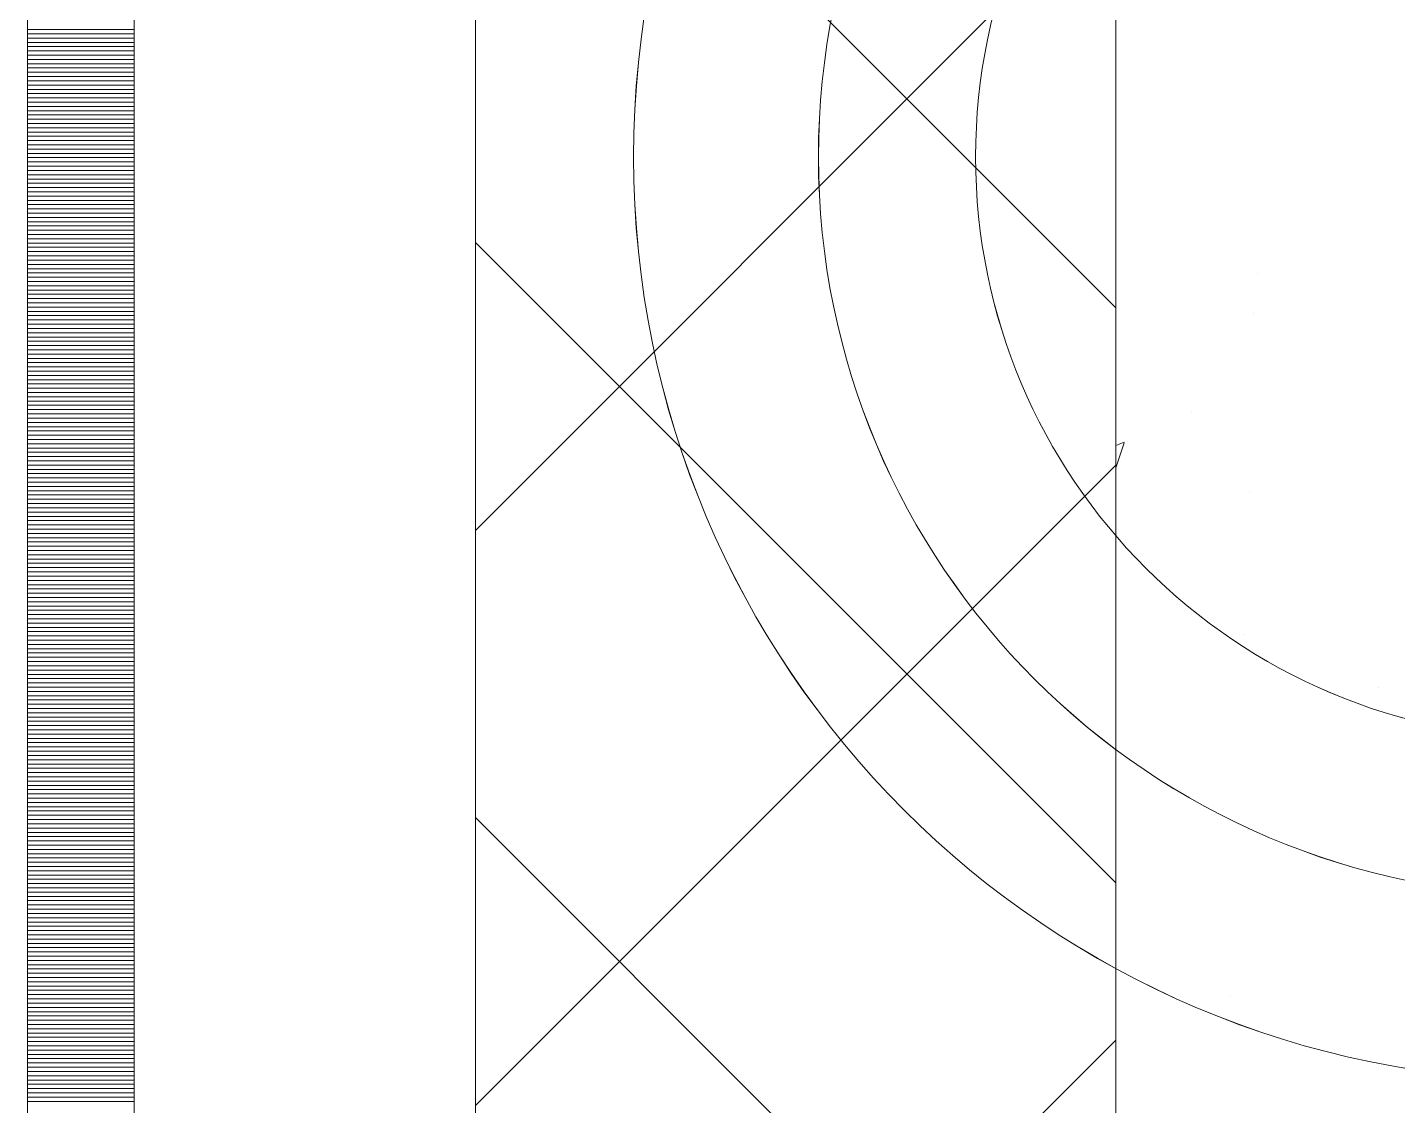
# Model space of a CAD drawing. Header units: millimetres. Extents: x 470010 to 1231400, y -134005 to 421770.
# Drawn here: x 672518.6 to 672839.6, y -58791.5 to -58539 of the extents above; entities that cross this region are included whole.
import ezdxf
from ezdxf.enums import TextEntityAlignment as Align

# ---------------------------------------------------------------- set-up
doc = ezdxf.new("R2010")
doc.units = ezdxf.units.MM
doc.linetypes.add('DASHED', pattern=[19.05, 12.7, -6.35])
doc.layers.get('Defpoints').update_dxf_attribs({"color": 140})
doc.layers.add('АР_Делит', color=120, linetype='Continuous', lineweight=0, plot=False)
for name, color, linetype, lineweight in [('АР_Стены ПЕНОблок', 52, 'Continuous', 20), ('АР_Тонкая', 254, 'Continuous', 5), ('АР_Утеплитель', 31, 'Continuous', 0), ('АР_Штриховка', 8, 'Continuous', 0)]:
    doc.layers.add(name, color=color, linetype=linetype, lineweight=lineweight)
doc.layers.add('РД_Оси_100', color=7, linetype='Continuous', lineweight=0, true_color=0x525252)
doc.styles.add('style1', font='ARIALN.TTF')

# ---------------------------------------------------------------- blocks, each defined once
blk = doc.blocks.new('СОШ_2200_АР_ОСИ_М100_28.05.24')
at = {"layer": 'АР_Делит', "color": 251, "linetype": 'DASHED', "true_color": 0x636466}
blk.add_lwpolyline([(114955, 135155), (114955, -355), (93595.036, -355), (93595.036, 13855), (94145, 13855), (94145, 68320), (66055, 68320), (66055, 13857.73), (83455, 13857.73), (83455, -355), (45245, -355), (45245, 13145), (44695, 13145), (44695, 26755), (45245, 26755), (45245, 68320), (20455, 68320), (20455, 26755), (27955, 26755), (27955, 13145), (-355, 13145), (-355, 100855)], dxfattribs=at)
blk = doc.blocks.new('A$C9108343f')
at = {"layer": 'АР_Делит', "color": 18, "true_color": 0x000000}
for radius in [216.34, 173.04, 136.21]:
    blk.add_circle((7158.34, 41796.92), radius, dxfattribs=at)
at = {"layer": 'АР_Стены ПЕНОблок', "color": 18, "linetype": 'Continuous', "lineweight": 20, "true_color": 0x000000}
blk.add_line((7054.96, 97555), (7054.96, 21355), dxfattribs=at)
at = {"layer": 'АР_Тонкая', "color": 18, "linetype": 'Continuous', "lineweight": 5, "true_color": 0x000000}
for p, q in [((6799.96, 97555), (6799.96, 21355)), ((6824.96, 97555), (6824.96, 21355)), ((6824.96, 21355), (6824.96, 97555)), ((6904.96, 21355), (6904.96, 97555))]:
    blk.add_line(p, q, dxfattribs=at)
at = {"layer": 'АР_Утеплитель', "color": 18, "linetype": 'Continuous', "lineweight": 0, "true_color": 0x000000}
for p, q in [((6904.96, 97555), (6904.96, 21355)), ((7054.96, 21355), (7054.96, 97555))]:
    blk.add_line(p, q, dxfattribs=at)
at = {"layer": 'АР_Штриховка', "color": 18, "linetype": 'Continuous', "lineweight": 0, "true_color": 0x000000}
for p, q in [((7054.96, 41761.61), (6904.96, 41911.61)), ((6904.96, 41709.47), (7054.96, 41859.47)), ((6799.96, 41826.75), (6824.96, 41826.75)), ((6799.96, 41825.75), (6824.96, 41825.75)), ((6799.96, 41824.75), (6824.96, 41824.75)), ((6799.96, 41823.75), (6824.96, 41823.75)), ((6799.96, 41822.75), (6824.96, 41822.75)), ((6799.96, 41821.75), (6824.96, 41821.75)), ((6799.96, 41820.75), (6824.96, 41820.75)), ((6799.96, 41819.75), (6824.96, 41819.75)), ((6799.96, 41818.75), (6824.96, 41818.75)), ((6799.96, 41817.75), (6824.96, 41817.75)), ((6799.96, 41816.75), (6824.96, 41816.75)), ((6799.96, 41815.75), (6824.96, 41815.75)), ((6799.96, 41814.75), (6824.96, 41814.75)), ((6799.96, 41813.75), (6824.96, 41813.75)), ((6799.96, 41812.75), (6824.96, 41812.75)), ((6799.96, 41811.75), (6824.96, 41811.75)), ((6799.96, 41810.75), (6824.96, 41810.75)), ((6799.96, 41809.75), (6824.96, 41809.75)), ((6799.96, 41808.75), (6824.96, 41808.75)), ((6799.96, 41807.75), (6824.96, 41807.75)), ((6799.96, 41806.75), (6824.96, 41806.75)), ((6799.96, 41805.75), (6824.96, 41805.75)), ((6799.96, 41804.75), (6824.96, 41804.75)), ((6799.96, 41803.75), (6824.96, 41803.75)), ((6799.96, 41802.75), (6824.96, 41802.75)), ((6799.96, 41801.75), (6824.96, 41801.75)), ((6799.96, 41800.75), (6824.96, 41800.75)), ((6799.96, 41799.75), (6824.96, 41799.75)), ((6799.96, 41798.75), (6824.96, 41798.75)), ((6799.96, 41797.75), (6824.96, 41797.75)), ((6799.96, 41796.75), (6824.96, 41796.75)), ((6799.96, 41795.75), (6824.96, 41795.75)), ((6799.96, 41794.75), (6824.96, 41794.75)), ((6799.96, 41793.75), (6824.96, 41793.75)), ((6799.96, 41792.75), (6824.96, 41792.75)), ((6799.96, 41791.75), (6824.96, 41791.75)), ((6799.96, 41790.75), (6824.96, 41790.75)), ((6799.96, 41789.75), (6824.96, 41789.75)), ((6799.96, 41788.75), (6824.96, 41788.75)), ((6799.96, 41787.75), (6824.96, 41787.75)), ((6799.96, 41786.75), (6824.96, 41786.75)), ((6799.96, 41785.75), (6824.96, 41785.75)), ((6799.96, 41784.75), (6824.96, 41784.75)), ((6799.96, 41783.75), (6824.96, 41783.75)), ((6799.96, 41782.75), (6824.96, 41782.75)), ((6799.96, 41781.75), (6824.96, 41781.75)), ((6799.96, 41780.75), (6824.96, 41780.75)), ((6799.96, 41779.75), (6824.96, 41779.75)), ((6799.96, 41778.75), (6824.96, 41778.75)), ((6799.96, 41777.75), (6824.96, 41777.75)), ((6799.96, 41776.75), (6824.96, 41776.75)), ((6799.96, 41775.75), (6824.96, 41775.75)), ((6799.96, 41774.75), (6824.96, 41774.75)), ((7054.96, 41626.91), (6904.96, 41776.91)), ((6799.96, 41773.75), (6824.96, 41773.75)), ((6799.96, 41772.75), (6824.96, 41772.75)), ((6799.96, 41771.75), (6824.96, 41771.75)), ((6799.96, 41770.75), (6824.96, 41770.75)), ((6799.96, 41769.75), (6824.96, 41769.75)), ((6799.96, 41768.75), (6824.96, 41768.75)), ((7088.1, 41769.63), (7088.1, 41769.63)), ((6799.96, 41767.75), (6824.96, 41767.75)), ((6799.96, 41766.75), (6824.96, 41766.75)), ((6799.96, 41765.75), (6824.96, 41765.75)), ((6799.96, 41764.75), (6824.96, 41764.75)), ((6799.96, 41763.75), (6824.96, 41763.75)), ((6799.96, 41762.75), (6824.96, 41762.75)), ((6799.96, 41761.75), (6824.96, 41761.75)), ((6799.96, 41760.75), (6824.96, 41760.75)), ((6799.96, 41759.75), (6824.96, 41759.75)), ((6799.96, 41758.75), (6824.96, 41758.75)), ((7087.22, 41760.19), (7087.22, 41760.19)), ((6799.96, 41757.75), (6824.96, 41757.75)), ((6799.96, 41756.75), (6824.96, 41756.75)), ((6799.96, 41755.75), (6824.96, 41755.75)), ((6799.96, 41754.75), (6824.96, 41754.75)), ((6799.96, 41753.75), (6824.96, 41753.75)), ((6799.96, 41752.75), (6824.96, 41752.75)), ((6799.96, 41751.75), (6824.96, 41751.75)), ((6799.96, 41750.75), (6824.96, 41750.75)), ((6799.96, 41749.75), (6824.96, 41749.75)), ((6799.96, 41748.75), (6824.96, 41748.75)), ((6799.96, 41747.75), (6824.96, 41747.75)), ((6799.96, 41746.75), (6824.96, 41746.75)), ((6799.96, 41745.75), (6824.96, 41745.75)), ((6799.96, 41744.75), (6824.96, 41744.75)), ((6799.96, 41743.75), (6824.96, 41743.75)), ((6799.96, 41742.75), (6824.96, 41742.75)), ((6799.96, 41741.75), (6824.96, 41741.75)), ((6799.96, 41740.75), (6824.96, 41740.75)), ((6799.96, 41739.75), (6824.96, 41739.75)), ((6799.96, 41738.75), (6824.96, 41738.75)), ((6799.96, 41737.75), (6824.96, 41737.75)), ((6799.96, 41736.75), (6824.96, 41736.75)), ((7072.71, 41737.36), (7072.71, 41737.36)), ((6799.96, 41735.75), (6824.96, 41735.75)), ((6799.96, 41734.75), (6824.96, 41734.75)), ((6799.96, 41733.75), (6824.96, 41733.75)), ((6799.96, 41732.75), (6824.96, 41732.75)), ((6799.96, 41731.75), (6824.96, 41731.75)), ((6799.96, 41730.75), (6824.96, 41730.75)), ((6799.96, 41729.75), (6824.96, 41729.75)), ((7054.96, 41729.33), (7056.97, 41730.1)), ((7054.96, 41724.12), (7056.92, 41729.96)), ((6799.96, 41728.75), (6824.96, 41728.75)), ((6799.96, 41727.75), (6824.96, 41727.75)), ((6799.96, 41726.75), (6824.96, 41726.75)), ((6799.96, 41725.75), (6824.96, 41725.75)), ((6799.96, 41724.75), (6824.96, 41724.75)), ((6799.96, 41723.75), (6824.96, 41723.75)), ((6904.96, 41574.77), (7054.96, 41724.77)), ((6799.96, 41722.75), (6824.96, 41722.75)), ((6799.96, 41721.75), (6824.96, 41721.75)), ((6799.96, 41720.75), (6824.96, 41720.75)), ((6799.96, 41719.75), (6824.96, 41719.75)), ((6799.96, 41718.75), (6824.96, 41718.75)), ((6799.96, 41717.75), (6824.96, 41717.75)), ((7086.41, 41718.35), (7086.41, 41718.35)), ((6799.96, 41716.75), (6824.96, 41716.75)), ((6799.96, 41715.75), (6824.96, 41715.75)), ((6799.96, 41714.75), (6824.96, 41714.75)), ((6799.96, 41713.75), (6824.96, 41713.75)), ((6799.96, 41712.75), (6824.96, 41712.75)), ((6799.96, 41711.75), (6824.96, 41711.75)), ((6799.96, 41710.75), (6824.96, 41710.75)), ((6799.96, 41709.75), (6824.96, 41709.75)), ((6799.96, 41708.75), (6824.96, 41708.75)), ((6799.96, 41707.75), (6824.96, 41707.75)), ((6799.96, 41706.75), (6824.96, 41706.75)), ((6799.96, 41705.75), (6824.96, 41705.75)), ((6799.96, 41704.75), (6824.96, 41704.75)), ((6799.96, 41703.75), (6824.96, 41703.75)), ((6799.96, 41702.75), (6824.96, 41702.75)), ((6799.96, 41701.75), (6824.96, 41701.75)), ((6799.96, 41700.75), (6824.96, 41700.75)), ((6799.96, 41699.75), (6824.96, 41699.75)), ((6799.96, 41698.75), (6824.96, 41698.75)), ((6799.96, 41697.75), (6824.96, 41697.75)), ((6799.96, 41696.75), (6824.96, 41696.75)), ((6799.96, 41695.75), (6824.96, 41695.75)), ((6799.96, 41694.75), (6824.96, 41694.75)), ((6799.96, 41693.75), (6824.96, 41693.75)), ((6799.96, 41692.75), (6824.96, 41692.75)), ((6799.96, 41691.75), (6824.96, 41691.75)), ((6799.96, 41690.75), (6824.96, 41690.75)), ((6799.96, 41689.75), (6824.96, 41689.75)), ((6799.96, 41688.75), (6824.96, 41688.75)), ((6799.96, 41687.75), (6824.96, 41687.75)), ((6799.96, 41686.75), (6824.96, 41686.75)), ((6799.96, 41685.75), (6824.96, 41685.75)), ((6799.96, 41684.75), (6824.96, 41684.75)), ((7085.01, 41685.08), (7085.01, 41685.08)), ((6799.96, 41683.75), (6824.96, 41683.75)), ((6799.96, 41682.75), (6824.96, 41682.75)), ((6799.96, 41681.75), (6824.96, 41681.75)), ((6799.96, 41680.75), (6824.96, 41680.75)), ((6799.96, 41679.75), (6824.96, 41679.75)), ((6799.96, 41678.75), (6824.96, 41678.75)), ((6799.96, 41677.75), (6824.96, 41677.75)), ((6799.96, 41676.75), (6824.96, 41676.75)), ((6799.96, 41675.75), (6824.96, 41675.75)), ((6799.96, 41674.75), (6824.96, 41674.75)), ((6799.96, 41673.75), (6824.96, 41673.75)), ((6799.96, 41672.75), (6824.96, 41672.75)), ((7116.6, 41672.67), (7116.6, 41672.67)), ((6799.96, 41671.75), (6824.96, 41671.75)), ((6799.96, 41670.75), (6824.96, 41670.75)), ((6799.96, 41669.75), (6824.96, 41669.75)), ((6799.96, 41668.75), (6824.96, 41668.75)), ((6799.96, 41667.75), (6824.96, 41667.75)), ((6799.96, 41666.75), (6824.96, 41666.75)), ((6799.96, 41665.75), (6824.96, 41665.75)), ((6799.96, 41664.75), (6824.96, 41664.75)), ((6799.96, 41663.75), (6824.96, 41663.75)), ((6799.96, 41662.75), (6824.96, 41662.75)), ((6799.96, 41661.75), (6824.96, 41661.75)), ((6799.96, 41660.75), (6824.96, 41660.75)), ((6799.96, 41659.75), (6824.96, 41659.75)), ((6799.96, 41658.75), (6824.96, 41658.75)), ((6799.96, 41657.75), (6824.96, 41657.75)), ((6799.96, 41656.75), (6824.96, 41656.75)), ((6799.96, 41655.75), (6824.96, 41655.75)), ((6799.96, 41654.75), (6824.96, 41654.75)), ((6799.96, 41653.75), (6824.96, 41653.75)), ((6799.96, 41652.75), (6824.96, 41652.75)), ((6799.96, 41651.75), (6824.96, 41651.75)), ((6799.96, 41650.75), (6824.96, 41650.75)), ((6799.96, 41649.75), (6824.96, 41649.75)), ((6799.96, 41648.75), (6824.96, 41648.75)), ((6799.96, 41647.75), (6824.96, 41647.75)), ((6799.96, 41646.75), (6824.96, 41646.75)), ((6799.96, 41645.75), (6824.96, 41645.75)), ((6799.96, 41644.75), (6824.96, 41644.75)), ((6799.96, 41643.75), (6824.96, 41643.75)), ((6799.96, 41642.75), (6824.96, 41642.75)), ((6799.96, 41641.75), (6824.96, 41641.75)), ((6799.96, 41640.75), (6824.96, 41640.75)), ((7054.96, 41492.2), (6904.96, 41642.2)), ((6799.96, 41639.75), (6824.96, 41639.75)), ((6799.96, 41638.75), (6824.96, 41638.75)), ((6799.96, 41637.75), (6824.96, 41637.75)), ((6799.96, 41636.75), (6824.96, 41636.75)), ((6799.96, 41635.75), (6824.96, 41635.75)), ((6799.96, 41634.75), (6824.96, 41634.75)), ((6799.96, 41633.75), (6824.96, 41633.75)), ((6799.96, 41632.75), (6824.96, 41632.75)), ((6799.96, 41631.75), (6824.96, 41631.75)), ((6799.96, 41630.75), (6824.96, 41630.75)), ((6799.96, 41629.75), (6824.96, 41629.75)), ((6799.96, 41628.75), (6824.96, 41628.75)), ((6799.96, 41627.75), (6824.96, 41627.75)), ((6799.96, 41626.75), (6824.96, 41626.75)), ((6799.96, 41625.75), (6824.96, 41625.75)), ((6799.96, 41624.75), (6824.96, 41624.75)), ((6799.96, 41623.75), (6824.96, 41623.75)), ((6799.96, 41622.75), (6824.96, 41622.75)), ((6799.96, 41621.75), (6824.96, 41621.75)), ((6799.96, 41620.75), (6824.96, 41620.75)), ((6799.96, 41619.75), (6824.96, 41619.75)), ((6799.96, 41618.75), (6824.96, 41618.75)), ((6799.96, 41617.75), (6824.96, 41617.75)), ((6799.96, 41616.75), (6824.96, 41616.75)), ((6799.96, 41615.75), (6824.96, 41615.75)), ((6799.96, 41614.75), (6824.96, 41614.75)), ((6799.96, 41613.75), (6824.96, 41613.75)), ((6799.96, 41612.75), (6824.96, 41612.75)), ((6799.96, 41611.75), (6824.96, 41611.75)), ((6799.96, 41610.75), (6824.96, 41610.75)), ((6799.96, 41609.75), (6824.96, 41609.75)), ((6799.96, 41608.75), (6824.96, 41608.75)), ((6799.96, 41607.75), (6824.96, 41607.75)), ((6799.96, 41606.75), (6824.96, 41606.75)), ((6799.96, 41605.75), (6824.96, 41605.75)), ((6799.96, 41604.75), (6824.96, 41604.75)), ((6799.96, 41603.75), (6824.96, 41603.75)), ((6799.96, 41602.75), (6824.96, 41602.75)), ((6799.96, 41601.75), (6824.96, 41601.75)), ((6799.96, 41600.75), (6824.96, 41600.75)), ((6799.96, 41599.75), (6824.96, 41599.75)), ((6799.96, 41598.75), (6824.96, 41598.75)), ((7081.92, 41600.52), (7081.92, 41600.52)), ((6799.96, 41597.75), (6824.96, 41597.75)), ((6799.96, 41596.75), (6824.96, 41596.75)), ((6799.96, 41595.75), (6824.96, 41595.75)), ((6799.96, 41594.75), (6824.96, 41594.75)), ((6799.96, 41593.75), (6824.96, 41593.75)), ((6799.96, 41592.75), (6824.96, 41592.75)), ((6799.96, 41591.75), (6824.96, 41591.75)), ((6799.96, 41590.75), (6824.96, 41590.75)), ((6799.96, 41589.75), (6824.96, 41589.75)), ((6799.96, 41588.75), (6824.96, 41588.75)), ((6904.96, 41440.07), (7054.96, 41590.07)), ((6799.96, 41587.75), (6824.96, 41587.75)), ((6799.96, 41586.75), (6824.96, 41586.75)), ((6799.96, 41585.75), (6824.96, 41585.75)), ((6799.96, 41584.75), (6824.96, 41584.75)), ((6799.96, 41583.75), (6824.96, 41583.75)), ((6799.96, 41582.75), (6824.96, 41582.75)), ((6799.96, 41581.75), (6824.96, 41581.75)), ((6799.96, 41580.75), (6824.96, 41580.75)), ((6799.96, 41579.75), (6824.96, 41579.75)), ((6799.96, 41578.75), (6824.96, 41578.75)), ((6799.96, 41577.75), (6824.96, 41577.75)), ((6799.96, 41576.75), (6824.96, 41576.75)), ((6799.96, 41575.75), (6824.96, 41575.75))]:
    blk.add_line(p, q, dxfattribs=at)
at = {"layer": 'РД_Оси_100'}
blk.add_blockref('СОШ_2200_АР_ОСИ_М100_28.05.24', (7154.96, 6755), dxfattribs=at)
at = {"layer": 'Defpoints', "color": 18, "true_color": 0x000000, "style": 'style1'}
for p in [(143949.34, 316089.12), (143974.98, 281639.5), (143890.4, 273244.71), (143839.99, 264276.81), (143967.75, 254892.38), (12251.96, 104178.14), (12382.58, 96023.14)]:
    blk.add_attdef('АР-ПОМЕЩЕНИЕ:НАИМЕНОВАНИЕ', text='', height=100, dxfattribs=at).set_placement(p, align=Align.MIDDLE)
at = {"layer": 'Defpoints', "color": 18, "true_color": 0x000000, "style": 'style1', "flags": 8}
for p in [(143951.3, 279099.09), (143848.34, 269251.11), (143875.33, 260094.25), (144049.74, 250824.7), (163419.28, 238153.36), (155897.46, 237965.97), (183037.2, 237965.97), (143342.94, 237876.19)]:
    blk.add_attdef('АР-ПОМЕЩЕНИЕ:НАИМЕНОВАНИЕ', text='', height=100, dxfattribs=at).set_placement(p, align=Align.MIDDLE)

msp = doc.modelspace()

# ---------------------------------------------------------------- linework, layer by layer
at = {"layer": 'АР_Делит', "color": 18, "true_color": 0x000000}
for radius in [216.336, 173.036, 136.212]:
    msp.add_circle((672876.957, -58569.322), radius, dxfattribs=at)
at = {"layer": 'АР_Стены ПЕНОблок', "color": 18, "linetype": 'Continuous', "lineweight": 20, "true_color": 0x000000}
msp.add_line((672773.57, -2811.242), (672773.57, -79011.242), dxfattribs=at)
at = {"layer": 'АР_Тонкая', "color": 18, "linetype": 'Continuous', "lineweight": 5, "true_color": 0x000000}
for p, q in [((672518.57, -2811.242), (672518.57, -79011.242)), ((672543.57, -2811.242), (672543.57, -79011.242)), ((672543.57, -79011.242), (672543.57, -2811.242)), ((672623.57, -79011.242), (672623.57, -2811.242))]:
    msp.add_line(p, q, dxfattribs=at)
at = {"layer": 'АР_Утеплитель', "color": 18, "linetype": 'Continuous', "lineweight": 0, "true_color": 0x000000}
for p, q in [((672623.57, -2811.242), (672623.57, -79011.242)), ((672773.57, -79011.242), (672773.57, -2811.242))]:
    msp.add_line(p, q, dxfattribs=at)
at = {"layer": 'АР_Штриховка', "color": 18, "linetype": 'Continuous', "lineweight": 0, "true_color": 0x000000}
for p, q in [((672773.57, -58604.632), (672623.57, -58454.632)), ((672623.57, -58656.769), (672773.57, -58506.769)), ((672518.57, -58539.492), (672543.57, -58539.492)), ((672518.57, -58540.492), (672543.57, -58540.492)), ((672518.57, -58541.492), (672543.57, -58541.492)), ((672518.57, -58542.492), (672543.57, -58542.492)), ((672518.57, -58543.492), (672543.57, -58543.492)), ((672518.57, -58544.492), (672543.57, -58544.492)), ((672518.57, -58545.492), (672543.57, -58545.492)), ((672518.57, -58546.492), (672543.57, -58546.492)), ((672518.57, -58547.492), (672543.57, -58547.492)), ((672518.57, -58548.492), (672543.57, -58548.492)), ((672518.57, -58549.492), (672543.57, -58549.492)), ((672518.57, -58550.492), (672543.57, -58550.492)), ((672518.57, -58551.492), (672543.57, -58551.492)), ((672518.57, -58552.492), (672543.57, -58552.492)), ((672518.57, -58553.492), (672543.57, -58553.492)), ((672518.57, -58554.492), (672543.57, -58554.492)), ((672518.57, -58555.492), (672543.57, -58555.492)), ((672518.57, -58556.492), (672543.57, -58556.492)), ((672518.57, -58557.492), (672543.57, -58557.492)), ((672518.57, -58558.492), (672543.57, -58558.492)), ((672518.57, -58559.492), (672543.57, -58559.492)), ((672518.57, -58560.492), (672543.57, -58560.492)), ((672518.57, -58561.492), (672543.57, -58561.492)), ((672518.57, -58562.492), (672543.57, -58562.492)), ((672518.57, -58563.492), (672543.57, -58563.492)), ((672518.57, -58564.492), (672543.57, -58564.492)), ((672518.57, -58565.492), (672543.57, -58565.492)), ((672518.57, -58566.492), (672543.57, -58566.492)), ((672518.57, -58567.492), (672543.57, -58567.492)), ((672518.57, -58568.492), (672543.57, -58568.492)), ((672518.57, -58569.492), (672543.57, -58569.492)), ((672518.57, -58570.492), (672543.57, -58570.492)), ((672518.57, -58571.492), (672543.57, -58571.492)), ((672518.57, -58572.492), (672543.57, -58572.492)), ((672518.57, -58573.492), (672543.57, -58573.492)), ((672518.57, -58574.492), (672543.57, -58574.492)), ((672518.57, -58575.492), (672543.57, -58575.492)), ((672518.57, -58576.492), (672543.57, -58576.492)), ((672518.57, -58577.492), (672543.57, -58577.492)), ((672518.57, -58578.492), (672543.57, -58578.492)), ((672518.57, -58579.492), (672543.57, -58579.492)), ((672518.57, -58580.492), (672543.57, -58580.492)), ((672518.57, -58581.492), (672543.57, -58581.492)), ((672518.57, -58582.492), (672543.57, -58582.492)), ((672518.57, -58583.492), (672543.57, -58583.492)), ((672518.57, -58584.492), (672543.57, -58584.492)), ((672518.57, -58585.492), (672543.57, -58585.492)), ((672518.57, -58586.492), (672543.57, -58586.492)), ((672518.57, -58587.492), (672543.57, -58587.492)), ((672518.57, -58588.492), (672543.57, -58588.492)), ((672518.57, -58589.492), (672543.57, -58589.492)), ((672518.57, -58590.492), (672543.57, -58590.492)), ((672773.57, -58739.336), (672623.57, -58589.336)), ((672518.57, -58591.492), (672543.57, -58591.492)), ((672518.57, -58592.492), (672543.57, -58592.492)), ((672518.57, -58593.492), (672543.57, -58593.492)), ((672518.57, -58594.492), (672543.57, -58594.492)), ((672518.57, -58595.492), (672543.57, -58595.492)), ((672518.57, -58596.492), (672543.57, -58596.492)), ((672518.57, -58597.492), (672543.57, -58597.492)), ((672518.57, -58598.492), (672543.57, -58598.492)), ((672518.57, -58599.492), (672543.57, -58599.492)), ((672518.57, -58600.492), (672543.57, -58600.492)), ((672518.57, -58601.492), (672543.57, -58601.492)), ((672518.57, -58602.492), (672543.57, -58602.492)), ((672518.57, -58603.492), (672543.57, -58603.492)), ((672518.57, -58604.492), (672543.57, -58604.492)), ((672518.57, -58605.492), (672543.57, -58605.492)), ((672518.57, -58606.492), (672543.57, -58606.492)), ((672518.57, -58607.492), (672543.57, -58607.492)), ((672518.57, -58608.492), (672543.57, -58608.492)), ((672518.57, -58609.492), (672543.57, -58609.492)), ((672518.57, -58610.492), (672543.57, -58610.492)), ((672518.57, -58611.492), (672543.57, -58611.492)), ((672518.57, -58612.492), (672543.57, -58612.492)), ((672518.57, -58613.492), (672543.57, -58613.492)), ((672518.57, -58614.492), (672543.57, -58614.492)), ((672518.57, -58615.492), (672543.57, -58615.492)), ((672518.57, -58616.492), (672543.57, -58616.492)), ((672518.57, -58617.492), (672543.57, -58617.492)), ((672518.57, -58618.492), (672543.57, -58618.492)), ((672518.57, -58619.492), (672543.57, -58619.492)), ((672518.57, -58620.492), (672543.57, -58620.492)), ((672518.57, -58621.492), (672543.57, -58621.492)), ((672518.57, -58622.492), (672543.57, -58622.492)), ((672518.57, -58623.492), (672543.57, -58623.492)), ((672518.57, -58624.492), (672543.57, -58624.492)), ((672518.57, -58625.492), (672543.57, -58625.492)), ((672518.57, -58626.492), (672543.57, -58626.492)), ((672518.57, -58627.492), (672543.57, -58627.492)), ((672518.57, -58628.492), (672543.57, -58628.492)), ((672518.57, -58629.492), (672543.57, -58629.492)), ((672518.57, -58630.492), (672543.57, -58630.492)), ((672518.57, -58631.492), (672543.57, -58631.492)), ((672518.57, -58632.492), (672543.57, -58632.492)), ((672518.57, -58633.492), (672543.57, -58633.492)), ((672518.57, -58634.492), (672543.57, -58634.492)), ((672518.57, -58635.492), (672543.57, -58635.492)), ((672518.57, -58636.492), (672543.57, -58636.492)), ((672518.57, -58637.492), (672543.57, -58637.492)), ((672518.57, -58638.492), (672543.57, -58638.492)), ((672773.57, -58636.913), (672775.58, -58636.142)), ((672773.57, -58642.126), (672775.533, -58636.277)), ((672518.57, -58639.492), (672543.57, -58639.492)), ((672518.57, -58640.492), (672543.57, -58640.492)), ((672518.57, -58641.492), (672543.57, -58641.492)), ((672623.57, -58791.473), (672773.57, -58641.473)), ((672518.57, -58642.492), (672543.57, -58642.492)), ((672518.57, -58643.492), (672543.57, -58643.492)), ((672518.57, -58644.492), (672543.57, -58644.492)), ((672518.57, -58645.492), (672543.57, -58645.492)), ((672518.57, -58646.492), (672543.57, -58646.492)), ((672518.57, -58647.492), (672543.57, -58647.492)), ((672518.57, -58648.492), (672543.57, -58648.492)), ((672518.57, -58649.492), (672543.57, -58649.492)), ((672518.57, -58650.492), (672543.57, -58650.492)), ((672518.57, -58651.492), (672543.57, -58651.492)), ((672518.57, -58652.492), (672543.57, -58652.492)), ((672518.57, -58653.492), (672543.57, -58653.492)), ((672518.57, -58654.492), (672543.57, -58654.492)), ((672518.57, -58655.492), (672543.57, -58655.492)), ((672518.57, -58656.492), (672543.57, -58656.492)), ((672518.57, -58657.492), (672543.57, -58657.492)), ((672518.57, -58658.492), (672543.57, -58658.492)), ((672518.57, -58659.492), (672543.57, -58659.492)), ((672518.57, -58660.492), (672543.57, -58660.492)), ((672518.57, -58661.492), (672543.57, -58661.492)), ((672518.57, -58662.492), (672543.57, -58662.492)), ((672518.57, -58663.492), (672543.57, -58663.492)), ((672518.57, -58664.492), (672543.57, -58664.492)), ((672518.57, -58665.492), (672543.57, -58665.492)), ((672518.57, -58666.492), (672543.57, -58666.492)), ((672518.57, -58667.492), (672543.57, -58667.492)), ((672518.57, -58668.492), (672543.57, -58668.492)), ((672518.57, -58669.492), (672543.57, -58669.492)), ((672518.57, -58670.492), (672543.57, -58670.492)), ((672518.57, -58671.492), (672543.57, -58671.492)), ((672518.57, -58672.492), (672543.57, -58672.492)), ((672518.57, -58673.492), (672543.57, -58673.492)), ((672518.57, -58674.492), (672543.57, -58674.492)), ((672518.57, -58675.492), (672543.57, -58675.492)), ((672518.57, -58676.492), (672543.57, -58676.492)), ((672518.57, -58677.492), (672543.57, -58677.492)), ((672518.57, -58678.492), (672543.57, -58678.492)), ((672518.57, -58679.492), (672543.57, -58679.492)), ((672518.57, -58680.492), (672543.57, -58680.492)), ((672518.57, -58681.492), (672543.57, -58681.492)), ((672518.57, -58682.492), (672543.57, -58682.492)), ((672518.57, -58683.492), (672543.57, -58683.492)), ((672518.57, -58684.492), (672543.57, -58684.492)), ((672518.57, -58685.492), (672543.57, -58685.492)), ((672518.57, -58686.492), (672543.57, -58686.492)), ((672518.57, -58687.492), (672543.57, -58687.492)), ((672518.57, -58688.492), (672543.57, -58688.492)), ((672518.57, -58689.492), (672543.57, -58689.492)), ((672518.57, -58690.492), (672543.57, -58690.492)), ((672518.57, -58691.492), (672543.57, -58691.492)), ((672518.57, -58692.492), (672543.57, -58692.492)), ((672518.57, -58693.492), (672543.57, -58693.492)), ((672518.57, -58694.492), (672543.57, -58694.492)), ((672518.57, -58695.492), (672543.57, -58695.492)), ((672518.57, -58696.492), (672543.57, -58696.492)), ((672518.57, -58697.492), (672543.57, -58697.492)), ((672518.57, -58698.492), (672543.57, -58698.492)), ((672518.57, -58699.492), (672543.57, -58699.492)), ((672518.57, -58700.492), (672543.57, -58700.492)), ((672518.57, -58701.492), (672543.57, -58701.492)), ((672518.57, -58702.492), (672543.57, -58702.492)), ((672518.57, -58703.492), (672543.57, -58703.492)), ((672518.57, -58704.492), (672543.57, -58704.492)), ((672518.57, -58705.492), (672543.57, -58705.492)), ((672518.57, -58706.492), (672543.57, -58706.492)), ((672518.57, -58707.492), (672543.57, -58707.492)), ((672518.57, -58708.492), (672543.57, -58708.492)), ((672518.57, -58709.492), (672543.57, -58709.492)), ((672518.57, -58710.492), (672543.57, -58710.492)), ((672518.57, -58711.492), (672543.57, -58711.492)), ((672518.57, -58712.492), (672543.57, -58712.492)), ((672518.57, -58713.492), (672543.57, -58713.492)), ((672518.57, -58714.492), (672543.57, -58714.492)), ((672518.57, -58715.492), (672543.57, -58715.492)), ((672518.57, -58716.492), (672543.57, -58716.492)), ((672518.57, -58717.492), (672543.57, -58717.492)), ((672518.57, -58718.492), (672543.57, -58718.492)), ((672518.57, -58719.492), (672543.57, -58719.492)), ((672518.57, -58720.492), (672543.57, -58720.492)), ((672518.57, -58721.492), (672543.57, -58721.492)), ((672518.57, -58722.492), (672543.57, -58722.492)), ((672518.57, -58723.492), (672543.57, -58723.492)), ((672518.57, -58724.492), (672543.57, -58724.492)), ((672518.57, -58725.492), (672543.57, -58725.492)), ((672773.57, -58874.04), (672623.57, -58724.04)), ((672518.57, -58726.492), (672543.57, -58726.492)), ((672518.57, -58727.492), (672543.57, -58727.492)), ((672518.57, -58728.492), (672543.57, -58728.492)), ((672518.57, -58729.492), (672543.57, -58729.492)), ((672518.57, -58730.492), (672543.57, -58730.492)), ((672518.57, -58731.492), (672543.57, -58731.492)), ((672518.57, -58732.492), (672543.57, -58732.492)), ((672518.57, -58733.492), (672543.57, -58733.492)), ((672518.57, -58734.492), (672543.57, -58734.492)), ((672518.57, -58735.492), (672543.57, -58735.492)), ((672518.57, -58736.492), (672543.57, -58736.492)), ((672518.57, -58737.492), (672543.57, -58737.492)), ((672518.57, -58738.492), (672543.57, -58738.492)), ((672518.57, -58739.492), (672543.57, -58739.492)), ((672518.57, -58740.492), (672543.57, -58740.492)), ((672518.57, -58741.492), (672543.57, -58741.492)), ((672518.57, -58742.492), (672543.57, -58742.492)), ((672518.57, -58743.492), (672543.57, -58743.492)), ((672518.57, -58744.492), (672543.57, -58744.492)), ((672518.57, -58745.492), (672543.57, -58745.492)), ((672518.57, -58746.492), (672543.57, -58746.492)), ((672518.57, -58747.492), (672543.57, -58747.492)), ((672518.57, -58748.492), (672543.57, -58748.492)), ((672518.57, -58749.492), (672543.57, -58749.492)), ((672518.57, -58750.492), (672543.57, -58750.492)), ((672518.57, -58751.492), (672543.57, -58751.492)), ((672518.57, -58752.492), (672543.57, -58752.492)), ((672518.57, -58753.492), (672543.57, -58753.492)), ((672518.57, -58754.492), (672543.57, -58754.492)), ((672518.57, -58755.492), (672543.57, -58755.492)), ((672518.57, -58756.492), (672543.57, -58756.492)), ((672518.57, -58757.492), (672543.57, -58757.492)), ((672518.57, -58758.492), (672543.57, -58758.492)), ((672518.57, -58759.492), (672543.57, -58759.492)), ((672518.57, -58760.492), (672543.57, -58760.492)), ((672518.57, -58761.492), (672543.57, -58761.492)), ((672518.57, -58762.492), (672543.57, -58762.492)), ((672518.57, -58763.492), (672543.57, -58763.492)), ((672518.57, -58764.492), (672543.57, -58764.492)), ((672518.57, -58765.492), (672543.57, -58765.492)), ((672518.57, -58766.492), (672543.57, -58766.492)), ((672518.57, -58767.492), (672543.57, -58767.492)), ((672518.57, -58768.492), (672543.57, -58768.492)), ((672518.57, -58769.492), (672543.57, -58769.492)), ((672518.57, -58770.492), (672543.57, -58770.492)), ((672518.57, -58771.492), (672543.57, -58771.492)), ((672518.57, -58772.492), (672543.57, -58772.492)), ((672518.57, -58773.492), (672543.57, -58773.492)), ((672518.57, -58774.492), (672543.57, -58774.492)), ((672518.57, -58775.492), (672543.57, -58775.492)), ((672518.57, -58776.492), (672543.57, -58776.492)), ((672623.57, -58926.177), (672773.57, -58776.177)), ((672518.57, -58777.492), (672543.57, -58777.492)), ((672518.57, -58778.492), (672543.57, -58778.492)), ((672518.57, -58779.492), (672543.57, -58779.492)), ((672518.57, -58780.492), (672543.57, -58780.492)), ((672518.57, -58781.492), (672543.57, -58781.492)), ((672518.57, -58782.492), (672543.57, -58782.492)), ((672518.57, -58783.492), (672543.57, -58783.492)), ((672518.57, -58784.492), (672543.57, -58784.492)), ((672518.57, -58785.492), (672543.57, -58785.492)), ((672518.57, -58786.492), (672543.57, -58786.492)), ((672518.57, -58787.492), (672543.57, -58787.492)), ((672518.57, -58788.492), (672543.57, -58788.492)), ((672518.57, -58789.492), (672543.57, -58789.492)), ((672518.57, -58790.492), (672543.57, -58790.492))]:
    msp.add_line(p, q, dxfattribs=at)

# ---------------------------------------------------------------- block references
msp.add_blockref('A$C9108343f', (665718.612, -100366.242))
at = {"layer": 'РД_Оси_100'}
msp.add_blockref('СОШ_2200_АР_ОСИ_М100_28.05.24', (672873.57, -93611.242), dxfattribs=at)

doc.saveas('drawing.dxf')
